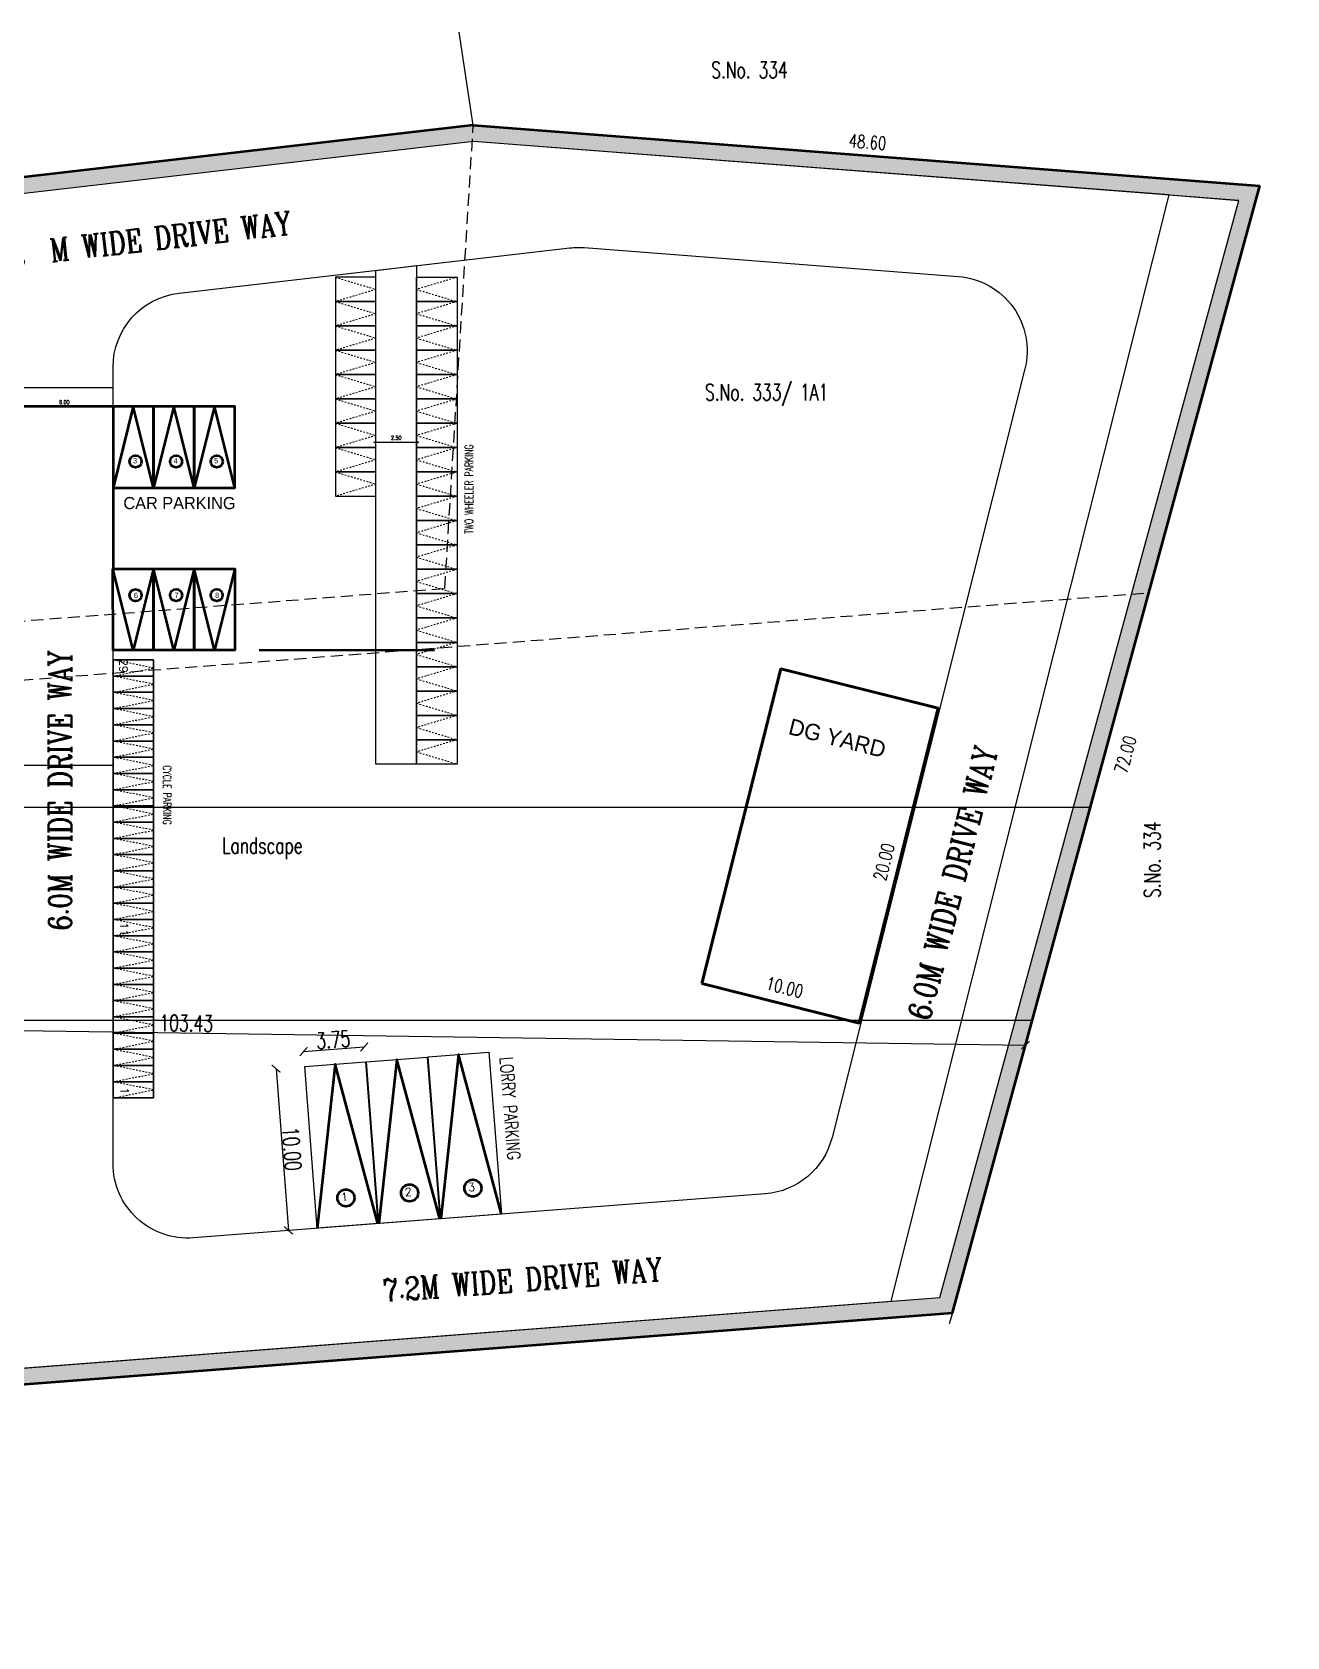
# Model space of a CAD drawing. Header units: metres. Extents: x 173383 to 173947, y -96409 to -96195.
# Drawn here: x 173651 to 173728.3, y -96384.8 to -96285.9 of the extents above; entities that cross this region are included whole.
import ezdxf

# ---------------------------------------------------------------- set-up
doc = ezdxf.new("R2010")
doc.units = ezdxf.units.M
doc.header["$LTSCALE"] = 3
doc.header["$MEASUREMENT"] = 0
for name, pattern in [('ACAD_ISO10W100', [18, 12, -3, 0, -3]), ('DASHED', [0.75, 0.5, -0.25]), ('HIDDEN', [0.375, 0.25, -0.125])]:
    doc.linetypes.add(name, pattern=pattern)
doc.layers.get('0').update_dxf_attribs({"linetype": 'CONTINUOUS', "lineweight": 50})
doc.layers.get('Defpoints').update_dxf_attribs({"linetype": 'CONTINUOUS'})
for name, color, linetype in [('2', 57, 'CONTINUOUS'), ('4', 43, 'CONTINUOUS'), ('8', 8, 'HIDDEN'), ('BLK_1_LVL_0_REAR_SETBACK', 11, 'CONTINUOUS'), ('CYCLE_PARKING', 250, 'CONTINUOUS'), ('Hatch', 252, 'CONTINUOUS'), ('LORRY_PARKING', 175, 'CONTINUOUS'), ('PLOT_BOUNDARY', 70, 'CONTINUOUS'), ('RWH', 130, 'CONTINUOUS'), ('TWO_WHEELER_DRIVE_WAY', 6, 'CONTINUOUS'), ('TWO_WHEELER_PARKING', 2, 'CONTINUOUS')]:
    doc.layers.add(name, color=color, linetype=linetype)
for name, color, linetype, lineweight in [('ARROW', 8, 'CONTINUOUS', 25), ('AU_SECTION LINES', 244, 'ACAD_ISO10W100', 25), ('dim', 1, 'CONTINUOUS', 0), ('DRIVE_WAY', 254, 'CONTINUOUS', 50), ('PER_AISLE_WIDTH', 5, 'CONTINUOUS', 50)]:
    doc.layers.add(name, color=color, linetype=linetype, lineweight=lineweight)
doc.styles.add('2', font='romanc.shx', dxfattribs={"width": 0.7, "height": 1})
doc.styles.add('3', font='romanc.shx', dxfattribs={"width": 0.7, "height": 1.4})
doc.styles.add('J2', font='swissel.ttf', dxfattribs={"height": 4.75})
doc.styles.get("Standard").update_dxf_attribs({"font": 'romanc.shx', "width": 0.75, "height": 0.8})
doc.styles.add('style1', font='romanc.shx', dxfattribs={"width": 0.7, "height": 0.25})
doc.styles.add('style15', font='GOTHIC.TTF')
doc.styles.add('styler', font='romanc.shx', dxfattribs={"width": 0.7, "height": 0.25})
doc.dimstyles.new('1', dxfattribs={"dimtxt": 0.25, "dimasz": 0.15, "dimexe": 0.15, "dimexo": 0.15, "dimgap": 0.15, "dimtad": 1, "dimzin": 3, "dimdsep": 46, "dimtxsty": 'style1', "dimblk": 'ARCHTICK', "dimcen": 0, "dimdle": 0.15, "dimse1": 1, "dimse2": 1, "dimclrd": 8, "dimclre": 13, "dimclrt": 7, "dimadec": 0, "dimazin": 0, "dimtfac": 0.65, "dimtix": 1, "dimtofl": 0, "dimtmove": 0, "dimatfit": 3, "dimfxl": 0, "dimtolj": 1, "dimtzin": 0, "dimlwd": -1, "dimlwe": -1, "dimarcsym": 0})
doc.dimstyles.new('2', dxfattribs={"dimtxt": 1, "dimasz": 0.5, "dimexe": 0.18, "dimexo": 0.0625, "dimgap": 0.09, "dimtad": 1, "dimzin": 0, "dimdsep": 46, "dimtxsty": '2', "dimblk": 'ARCHTICK', "dimcen": 0.09, "dimse1": 1, "dimse2": 1, "dimclrd": 8, "dimclrt": 256, "dimadec": 0, "dimazin": 0, "dimtfac": 1, "dimtix": 1, "dimtofl": 0, "dimtmove": 0, "dimatfit": 3, "dimfxl": 0, "dimtolj": 1, "dimtzin": 0, "dimarcsym": 0})
doc.dimstyles.new('3', dxfattribs={"dimtxt": 0.8, "dimasz": 0.12, "dimexe": 0.18, "dimexo": 0.0625, "dimgap": 0.09, "dimtad": 1, "dimzin": 0, "dimdsep": 46, "dimtxsty": 'Standard', "dimblk": 'ARCHTICK', "dimcen": 0.09, "dimse1": 1, "dimse2": 1, "dimsd1": 1, "dimsd2": 1, "dimclrd": 8, "dimclrt": 256, "dimadec": 0, "dimazin": 0, "dimtfac": 1, "dimtix": 1, "dimtofl": 0, "dimtmove": 0, "dimatfit": 3, "dimfxl": 0, "dimtolj": 1, "dimtzin": 0, "dimarcsym": 0})
pattern_1 = [(228.0127875, (404.8588, -427.7501), (-24, -27), [0.403608, -39.95726414]), (184.96974073, (404.5888, -428.05009), (36, 3), [0.692604, -68.567774284]), (132.51044708, (403.8988, -428.11009), (30, -33), [0.488364, -48.34809779]), (267.27368901, (402.7288, -428.86009), (3, 60), [0.630714, -62.440674125]), (292.83365418, (402.6988, -429.49009), (-15, 36), [0.618465, -61.228119384]), (357.27368901, (402.9388, -430.06009), (-60, 3), [0.630714, -62.440674125]), (37.694240467, (403.5688, -430.09009), (-39, -30), [0.834087, -82.574545647]), (72.255328375, (404.2288, -429.58009), (21, 66), [0.787464, -77.95896449]), (121.429565615, (404.4688, -428.83009), (-24, 39), [0.63285, -62.65221933]), (175.23635831, (404.1388, -428.2901), (33, -3), [0.722496, -35.402287736]), (222.3974378, (403.4188, -428.23009), (-36, -33), [0.934344, -92.500125014]), (138.81407483, (405.6988, -428.8901), (-21, 18), [0.318903, -31.57153444]), (171.46923439, (405.4588, -428.68009), (39, -6), [0.606711, -60.06453425]), (225, (404.8588, -428.59), (-3e-16, -3), [0.424263, -3.818377687]), (203.19859051, (404.6488, -428.2301), (15, 6), [0.228474, -22.618845318]), (291.8014095, (404.4388, -428.3201), (-3, 9), [0.323109, -15.83238542]), (30.96375653, (404.5588, -428.6201), (9, 6), [0.524787, -16.968068685]), (161.5650512, (405.0088, -428.3501), (6, -3), [0.379473, -9.10735998]), (16.38954033, (402.6988, -428.32009), (30, 9), [0.5316, -52.62853544]), (70.34617594, (403.2088, -428.1701), (-12, -33), [0.445983, -44.15222324]), (293.19859051, (405.0088, -427.7501), (-6, 15), [0.456945, -22.390374318]), (343.61045967, (405.1888, -428.17009), (-30, 9), [0.5316, -52.62853544]), (339.44395478, (402.6988, -430.1801), (-15, 6), [0.51264, -25.119371236]), (294.77514057, (403.1788, -430.3601), (-15, 33), [0.429534, -42.52392919]), (66.80140949, (405.0388, -430.7501), (6, 15), [0.456945, -22.390374318]), (17.35402464, (405.2188, -430.33009), (-39, -12), [0.502893, -49.786270843]), (69.44395478, (403.5688, -430.7501), (-6, -15), [0.25632, -25.375691236]), (101.30993247, (404.8588, -430.7501), (-3, 12), [0.15297, -15.14408854]), (165.96375653, (404.8288, -430.6001), (9, -3), [0.618465, -11.750851877]), (186.00900596, (404.2288, -430.45009), (30, 3), [0.57315, -56.741769524]), (303.69006753, (404.5588, -428.8901), (-3, 6), [0.432666, -10.383987826]), (353.15722659, (404.7988, -429.25009), (51, -6), [0.755382, -74.78268787]), (60.9453959, (405.5488, -429.3401), (-12, -21), [0.308868, -30.578022423]), (90, (405.6988, -429.07), (-3, 3), [0.18, -2.82]), (120.25643716, (404.1688, -430.3601), (12, -21), [0.416772, -41.26055997]), (48.0127875, (403.9588, -430.0001), (24, 27), [0.807216, -39.55365614]), (0, (404.4988, -429.4), (3, 3), [0.78, -2.22]), (325.30484647, (405.2788, -429.40009), (30, -21), [0.474342, -46.959822903]), (254.0546041, (405.6688, -429.6701), (-3, -12), [0.436806, -21.40352367]), (207.645975364, (405.5488, -430.09009), (-57, -30), [0.711195, -70.408422547]), (175.42607874, (404.9188, -430.42009), (-39, 3), [0.752397, -74.487220224])]

# ---------------------------------------------------------------- blocks, each defined once
blk = doc.blocks.new('*D150')
at = {"layer": 'Defpoints', "color": 0, "ltscale": 400}
for p in [(173692.294, -96344.518), (173692.422, -96344.007), (173701.993, -96346.952)]:
    blk.add_point(p, dxfattribs=at)
at = {"layer": 'dim', "ltscale": 400, "insert": (173697.391, -96344.749), "char_height": 0.8, "attachment_point": 5, "rotation": 345.91223, "line_spacing_factor": 0.6}
blk.add_mtext('\\A1;10.00', dxfattribs=at)
blk = doc.blocks.new('_ArchTick')
at = {"color": 0, "const_width": 0.15}
blk.add_lwpolyline([(-0.5, -0.5), (0.5, 0.5)], dxfattribs=at)
blk = doc.blocks.new('*D151')
at = {"layer": 'Defpoints', "color": 0, "ltscale": 400}
for p in [(173706.861, -96327.553), (173701.557, -96346.843), (173701.993, -96346.952)]:
    blk.add_point(p, dxfattribs=at)
at = {"layer": 'dim', "ltscale": 400, "insert": (173703.516, -96337.024), "char_height": 0.8, "attachment_point": 5, "rotation": 75.91223, "line_spacing_factor": 0.6}
blk.add_mtext('\\A1;20.00', dxfattribs=at)
blk = doc.blocks.new('*D130')
at = {"layer": '2', "color": 8, "lineweight": -2, "ltscale": 400}
blk.add_line((173666.062, -96349.763), (173666.83, -96359.733), dxfattribs=at)
at = {"layer": 'Defpoints', "color": 0, "ltscale": 400}
for p in [(173667.827, -96349.627), (173668.595, -96359.597), (173666.83, -96359.733)]:
    blk.add_point(p, dxfattribs=at)
at = {"layer": '2', "color": 8, "lineweight": -2, "ltscale": 400, "xscale": 0.5, "yscale": 0.5, "zscale": 0.5}
for p, rotation in [((173666.062, -96349.763), 94.40342291346002), ((173666.83, -96359.733), 274.40342291346)]:
    blk.add_blockref('_ArchTick', p, dxfattribs=dict(at, rotation=rotation))
at = {"layer": '2', "ltscale": 400, "insert": (173667.035, -96354.703), "char_height": 1, "attachment_point": 5, "rotation": 274.40342, "style": '2'}
blk.add_mtext('\\A1;10.00', dxfattribs=at)
blk = doc.blocks.new('*D131')
at = {"layer": '2', "color": 8, "lineweight": -2, "ltscale": 400}
blk.add_line((173667.756, -96348.709), (173671.495, -96348.421), dxfattribs=at)
at = {"layer": 'Defpoints', "color": 0, "ltscale": 400}
for p in [(173671.495, -96348.421), (173667.827, -96349.627), (173671.566, -96349.339)]:
    blk.add_point(p, dxfattribs=at)
at = {"layer": '2', "color": 8, "lineweight": -2, "ltscale": 400, "xscale": 0.5, "yscale": 0.5, "zscale": 0.5}
for p, rotation in [((173667.756, -96348.709), 184.4034229131679), ((173671.495, -96348.421), 4.403422913167998)]:
    blk.add_blockref('_ArchTick', p, dxfattribs=dict(at, rotation=rotation))
at = {"layer": '2', "ltscale": 400, "insert": (173669.58, -96347.977), "char_height": 1, "attachment_point": 5, "rotation": 4.40342, "style": '2'}
blk.add_mtext('\\A1;3.75', dxfattribs=at)
blk = doc.blocks.new('*D132')
at = {"layer": 'Defpoints', "color": 0, "ltscale": 5}
for p in [(173707.728, -96364.808), (173476.812, -96382.59), (173476.981, -96384.78)]:
    blk.add_point(p, dxfattribs=at)
at = {"layer": '2', "ltscale": 5, "insert": (173592.401, -96375.401), "char_height": 0.8, "attachment_point": 5, "rotation": 4.40342}
blk.add_mtext('\\A1;231.60', dxfattribs=at)
blk = doc.blocks.new('*D66')
at = {"layer": 'Defpoints', "color": 0, "ltscale": 5}
for p in [(173726.666, -96295.343), (173728.335, -96295.798), (173707.728, -96364.808)]:
    blk.add_point(p, dxfattribs=at)
at = {"layer": '2', "ltscale": 5, "insert": (173718.393, -96330.402), "char_height": 0.8, "attachment_point": 5, "rotation": 74.75031}
blk.add_mtext('\\A1;72.00', dxfattribs=at)
blk = doc.blocks.new('*D67')
at = {"layer": 'Defpoints', "color": 0, "ltscale": 5}
for p in [(173678.235, -96291.282), (173678.21, -96291.612), (173726.666, -96295.343)]:
    blk.add_point(p, dxfattribs=at)
at = {"layer": '2', "ltscale": 5, "insert": (173702.501, -96292.659), "char_height": 0.8, "attachment_point": 5, "rotation": 355.59706}
blk.add_mtext('\\A1;48.60', dxfattribs=at)
blk = doc.blocks.new('*D77')
at = {"layer": '2', "color": 8, "lineweight": -2, "ltscale": 5}
blk.add_line((173608.811, -96346.802), (173712.228, -96348.302), dxfattribs=at)
at = {"layer": 'Defpoints', "color": 0, "ltscale": 5}
for p in [(173608.811, -96346.802), (173712.228, -96348.302), (173712.228, -96348.302)]:
    blk.add_point(p, dxfattribs=at)
at = {"layer": '2', "color": 8, "lineweight": -2, "ltscale": 5, "xscale": 0.5, "yscale": 0.5, "zscale": 0.5}
for p, rotation in [((173608.811, -96346.802), 179.1690166033766), ((173712.228, -96348.302), 359.1690166033767)]:
    blk.add_blockref('_ArchTick', p, dxfattribs=dict(at, rotation=rotation))
at = {"layer": '2', "ltscale": 5, "insert": (173660.528, -96346.962), "char_height": 1, "attachment_point": 5, "rotation": 359.16902, "style": '2'}
blk.add_mtext('\\A1;103.43', dxfattribs=at)
blk = doc.blocks.new('*D80')
at = {"layer": 'Defpoints', "color": 0, "ltscale": 5}
for p in [(173678.21, -96291.612), (173469.198, -96314.567), (173469.341, -96315.805)]:
    blk.add_point(p, dxfattribs=at)
at = {"layer": '2', "ltscale": 5, "insert": (173573.576, -96301.984), "char_height": 0.8, "attachment_point": 5, "rotation": 6.60706}
blk.add_mtext('\\A1;210.2', dxfattribs=at)
blk = doc.blocks.new('*D137')
at = {"layer": 'Defpoints', "color": 0, "ltscale": 5}
for p in [(173672.215, -96311.158, -0.252), (173674.715, -96311.158, -0.252), (173674.715, -96311.158)]:
    blk.add_point(p, dxfattribs=at)
at = {"layer": 'TWO_WHEELER_DRIVE_WAY', "color": 8, "ltscale": 5}
blk.add_line((173672.065, -96311.158), (173674.865, -96311.158), dxfattribs=at)
at = {"layer": 'TWO_WHEELER_DRIVE_WAY', "color": 8, "ltscale": 5, "xscale": 0.15, "yscale": 0.15, "zscale": 0.15, "rotation": 180}
blk.add_blockref('_ArchTick', (173672.215, -96311.158), dxfattribs=at)
at = {"layer": 'TWO_WHEELER_DRIVE_WAY', "color": 8, "ltscale": 5, "xscale": 0.15, "yscale": 0.15, "zscale": 0.15}
blk.add_blockref('_ArchTick', (173674.715, -96311.158), dxfattribs=at)
at = {"layer": 'TWO_WHEELER_DRIVE_WAY', "color": 7, "lineweight": -2, "ltscale": 5, "insert": (173673.465, -96310.883), "char_height": 0.25, "attachment_point": 5, "style": 'style1'}
blk.add_mtext('\\A1;2.50', dxfattribs=at)
blk = doc.blocks.new('*D149')
at = {"layer": 'Defpoints', "color": 0, "ltscale": 5}
for p in [(173650.015, -96307.792), (173656.015, -96307.792), (173650.015, -96308.96)]:
    blk.add_point(p, dxfattribs=at)
at = {"layer": 'PER_AISLE_WIDTH', "color": 8, "ltscale": 5}
blk.add_line((173656.165, -96308.96), (173649.865, -96308.96), dxfattribs=at)
at = {"layer": 'PER_AISLE_WIDTH', "color": 8, "ltscale": 5, "xscale": 0.15, "yscale": 0.15, "zscale": 0.15, "rotation": 180}
blk.add_blockref('_ArchTick', (173650.015, -96308.96), dxfattribs=at)
at = {"layer": 'PER_AISLE_WIDTH', "color": 8, "ltscale": 5, "xscale": 0.15, "yscale": 0.15, "zscale": 0.15}
blk.add_blockref('_ArchTick', (173656.015, -96308.96), dxfattribs=at)
at = {"layer": 'PER_AISLE_WIDTH', "color": 7, "lineweight": -2, "ltscale": 5, "insert": (173653.015, -96308.685), "char_height": 0.25, "attachment_point": 5, "style": 'style1'}
blk.add_mtext('\\A1;6.00', dxfattribs=at)

msp = doc.modelspace()

# ---------------------------------------------------------------- hatches: boundary and pattern name
at = {"layer": 'ARROW', "ltscale": 5}
h = msp.add_hatch(dxfattribs=at)
h.set_pattern_fill('GRAVEL', color=256, scale=3)
h.set_pattern_definition(pattern_1)
h.paths.add_polyline_path([(173678.147, -96292.626), (173678.21, -96291.612), (173631.013, -96297.079), (173631.233, -96298.06)])
h = msp.add_hatch(dxfattribs=at)
h.set_pattern_fill('GRAVEL', color=256, scale=3)
h.set_pattern_definition(pattern_1)
h.paths.add_polyline_path([(173725.383, -96296.248), (173718.769, -96320.51), (173719.828, -96320.428), (173726.666, -96295.343), (173678.21, -96291.612), (173678.147, -96292.626), (173678.229, -96292.617), (173721.074, -96295.916)])
h = msp.add_hatch(dxfattribs=at)
h.set_pattern_fill('GRAVEL', color=256, scale=3)
h.set_pattern_definition(pattern_1)
h.paths.add_polyline_path([(173719.828, -96320.428), (173718.769, -96320.51), (173706.949, -96363.865), (173647.053, -96368.478), (173647.274, -96369.463), (173707.728, -96364.808)])

# ---------------------------------------------------------------- linework, layer by layer
at = {"color": 3}
for p, q in [((173678.21, -96291.612), (173469.352, -96315.805)), ((173678.21, -96291.612), (173726.666, -96295.343)), ((173707.728, -96364.808), (173726.666, -96295.343)), ((173476.812, -96382.59), (173707.728, -96364.808))]:
    msp.add_line(p, q, dxfattribs=at)
for p, q in [((173656.015, -96313.959), (173656.015, -96318.961)), ((173665.015, -96323.959), (173675.815, -96323.958))]:
    msp.add_line(p, q)
at = {"color": 251, "ltscale": 400}
for points in [[(173658.515, -96313.959), (173657.265, -96308.959), (173656.015, -96313.959)], [(173661.015, -96313.959), (173659.765, -96308.959), (173658.515, -96313.959)], [(173663.515, -96313.959), (173662.265, -96308.959), (173661.015, -96313.959)], [(173658.514, -96318.959), (173657.265, -96323.959), (173656.014, -96318.959)], [(173661.014, -96318.959), (173659.765, -96323.959), (173658.514, -96318.959)], [(173663.514, -96318.959), (173662.265, -96323.959), (173661.014, -96318.959)]]:
    msp.add_lwpolyline(points, dxfattribs=at)
for points in [[(173656.015, -96313.959), (173658.515, -96313.959), (173658.515, -96308.959), (173656.015, -96308.959)], [(173658.515, -96313.959), (173661.015, -96313.959), (173661.015, -96308.959), (173658.515, -96308.959)], [(173661.015, -96313.959), (173663.515, -96313.959), (173663.515, -96308.959), (173661.015, -96308.959)], [(173656.014, -96318.959), (173658.514, -96318.959), (173658.515, -96323.959), (173656.015, -96323.959)], [(173658.514, -96318.959), (173661.014, -96318.959), (173661.015, -96323.959), (173658.515, -96323.959)], [(173661.014, -96318.959), (173663.514, -96318.959), (173663.515, -96323.959), (173661.015, -96323.959)], [(173692.294, -96344.518), (173697.162, -96325.119), (173706.861, -96327.553), (173701.993, -96346.952)]]:
    msp.add_lwpolyline(points, close=True, dxfattribs=at)
at = {"ltscale": 400}
msp.add_lwpolyline([(173692.294, -96344.518), (173701.993, -96346.952), (173706.861, -96327.553), (173697.162, -96325.119)], close=True, dxfattribs=at)
msp.add_lwpolyline([(173692.294, -96344.518), (173701.993, -96346.952), (173706.861, -96327.553), (173697.162, -96325.119)], close=True, dxfattribs=at)
for points in [[(173672.334, -96359.309), (173669.696, -96349.483), (173668.595, -96359.597)], [(173676.14, -96359.016), (173673.502, -96349.19), (173672.401, -96359.304)], [(173679.946, -96358.723), (173677.309, -96348.897), (173676.207, -96359.011)]]:
    msp.add_lwpolyline(points)
for centre, radius in [((173657.403, -96312.338), 0.368), ((173659.903, -96312.338), 0.368), ((173662.403, -96312.338), 0.368), ((173657.402, -96320.58), 0.368), ((173659.902, -96320.579), 0.368), ((173662.402, -96320.579), 0.368), ((173678.185, -96357.122), 0.524), ((173670.364, -96357.724), 0.524), ((173674.289, -96357.422), 0.524)]:
    msp.add_circle(centre, radius)
at = {"layer": '2', "ltscale": 5}
for p, q in [((173678.21, -96291.612), (173677.341, -96285.878)), ((173707.728, -96364.808), (173707.537, -96365.483))]:
    msp.add_line(p, q, dxfattribs=at)
at = {"layer": '4', "ltscale": 5}
for p, q in [((173706.949, -96363.865), (173725.383, -96296.248)), ((173721.074, -96295.916), (173725.383, -96296.248)), ((173476.701, -96381.596), (173706.949, -96363.865))]:
    msp.add_line(p, q, dxfattribs=at)
at = {"layer": '8'}
for p, q in [((173676.457, -96320.159), (173678.21, -96291.612)), ((173472.018, -96339.657), (173719.828, -96320.428)), ((173541.061, -96330.635), (173676.457, -96320.159))]:
    msp.add_line(p, q, dxfattribs=at)
at = {"layer": 'BLK_1_LVL_0_REAR_SETBACK'}
msp.add_lwpolyline([(173608.811, -96346.802), (173608.811, -96333.642), (173716.225, -96333.642), (173712.637, -96346.802), (173608.811, -96346.802)], close=True, dxfattribs=at)
at = {"layer": 'CYCLE_PARKING', "lineweight": -2, "ltscale": 5}
for points in [[(173658.515, -96325.567), (173658.515, -96324.567), (173656.015, -96324.567), (173656.015, -96325.567)], [(173658.515, -96326.567), (173658.515, -96325.567), (173656.015, -96325.567), (173656.015, -96326.567)], [(173658.515, -96327.567), (173658.515, -96326.567), (173656.015, -96326.567), (173656.015, -96327.567)], [(173658.515, -96328.567), (173658.515, -96327.567), (173656.015, -96327.567), (173656.015, -96328.567)], [(173658.515, -96329.567), (173658.515, -96328.567), (173656.015, -96328.567), (173656.015, -96329.567)], [(173658.515, -96330.567), (173658.515, -96329.567), (173656.015, -96329.567), (173656.015, -96330.567)], [(173658.515, -96331.567), (173658.515, -96330.567), (173656.015, -96330.567), (173656.015, -96331.567)], [(173658.515, -96332.567), (173658.515, -96331.567), (173656.015, -96331.567), (173656.015, -96332.567)], [(173658.515, -96333.567), (173658.515, -96332.567), (173656.015, -96332.567), (173656.015, -96333.567)], [(173658.515, -96334.567), (173658.515, -96333.567), (173656.015, -96333.567), (173656.015, -96334.567)], [(173658.515, -96335.567), (173658.515, -96334.567), (173656.015, -96334.567), (173656.015, -96335.567)], [(173658.515, -96336.567), (173658.515, -96335.567), (173656.015, -96335.567), (173656.015, -96336.567)], [(173658.515, -96337.567), (173658.515, -96336.567), (173656.015, -96336.567), (173656.015, -96337.567)], [(173658.515, -96338.567), (173658.515, -96337.567), (173656.015, -96337.567), (173656.015, -96338.567)], [(173658.515, -96339.567), (173658.515, -96338.567), (173656.015, -96338.567), (173656.015, -96339.567)], [(173658.515, -96340.567), (173658.515, -96339.567), (173656.015, -96339.567), (173656.015, -96340.567)], [(173658.515, -96341.567), (173658.515, -96340.567), (173656.015, -96340.567), (173656.015, -96341.567)], [(173658.515, -96342.567), (173658.515, -96341.567), (173656.015, -96341.567), (173656.015, -96342.567)], [(173658.515, -96343.567), (173658.515, -96342.567), (173656.015, -96342.567), (173656.015, -96343.567)], [(173658.515, -96344.567), (173658.515, -96343.567), (173656.015, -96343.567), (173656.015, -96344.567)], [(173658.515, -96345.567), (173658.515, -96344.567), (173656.015, -96344.567), (173656.015, -96345.567)], [(173658.515, -96346.567), (173658.515, -96345.567), (173656.015, -96345.567), (173656.015, -96346.567)], [(173658.515, -96347.567), (173658.515, -96346.567), (173656.015, -96346.567), (173656.015, -96347.567)], [(173658.515, -96348.567), (173658.515, -96347.567), (173656.015, -96347.567), (173656.015, -96348.567)], [(173658.515, -96349.567), (173658.515, -96348.567), (173656.015, -96348.567), (173656.015, -96349.567)], [(173658.515, -96350.567), (173658.515, -96349.567), (173656.015, -96349.567), (173656.015, -96350.567)], [(173658.515, -96351.567), (173658.515, -96350.567), (173656.015, -96350.567), (173656.015, -96351.567)]]:
    msp.add_lwpolyline(points, close=True, dxfattribs=at)
at = {"layer": 'DRIVE_WAY', "color": 254, "lineweight": -2, "ltscale": 5}
for points in [[(173703.964, -96364.095), (173721.074, -96295.916), (173678.229, -96292.617), (173469.463, -96316.799), (173470.262, -96323.955), (173562.055, -96313.322, -0.448408), (173567.185, -96317.891), (173567.185, -96363.034, -0.414214), (173562.585, -96367.634), (173475.142, -96367.634), (173475.946, -96374.834), (173564.327, -96374.834, 0.019216), (173564.681, -96374.821)], [(173656.015, -96355.598), (173656.015, -96306.536, -0.380826), (173660.085, -96301.967), (173684.169, -96299.177, -0.048079), (173685.052, -96299.16), (173708.089, -96300.934, -0.464635), (173712.197, -96306.64), (173700.311, -96354.005, -0.322552), (173696.202, -96357.471), (173660.968, -96360.185, -0.436908)]]:
    msp.add_lwpolyline(points, format="xyb", close=True, dxfattribs=at)
at = {"layer": 'Hatch', "linetype": 'DASHED', "ltscale": 0.01}
for points in [[(173669.715, -96300.986), (173672.215, -96301.736), (173669.715, -96302.486)], [(173677.215, -96300.986), (173674.715, -96301.736), (173677.215, -96302.486)], [(173669.715, -96302.486), (173672.215, -96303.236), (173669.715, -96303.986)], [(173677.215, -96302.486), (173674.715, -96303.236), (173677.215, -96303.986)], [(173669.715, -96303.986), (173672.215, -96304.736), (173669.715, -96305.486)], [(173677.215, -96303.986), (173674.715, -96304.736), (173677.215, -96305.486)], [(173669.715, -96305.486), (173672.215, -96306.236), (173669.715, -96306.986)], [(173677.215, -96305.486), (173674.715, -96306.236), (173677.215, -96306.986)], [(173669.715, -96306.986), (173672.215, -96307.736), (173669.715, -96308.486)], [(173677.215, -96306.986), (173674.715, -96307.736), (173677.215, -96308.486)], [(173669.715, -96308.486), (173672.215, -96309.236), (173669.715, -96309.986)], [(173677.215, -96308.486), (173674.715, -96309.236), (173677.215, -96309.986)], [(173669.715, -96309.986), (173672.215, -96310.736), (173669.715, -96311.486)], [(173677.215, -96309.986), (173674.715, -96310.736), (173677.215, -96311.486)], [(173669.715, -96311.486), (173672.215, -96312.236), (173669.715, -96312.986)], [(173677.215, -96311.486), (173674.715, -96312.236), (173677.215, -96312.986)], [(173669.715, -96312.986), (173672.215, -96313.736), (173669.715, -96314.486)], [(173677.215, -96312.986), (173674.715, -96313.736), (173677.215, -96314.486)], [(173677.215, -96314.486), (173674.715, -96315.236), (173677.215, -96315.986)], [(173677.215, -96315.986), (173674.715, -96316.736), (173677.215, -96317.486)], [(173677.215, -96317.486), (173674.715, -96318.236), (173677.215, -96318.986)], [(173677.215, -96318.986), (173674.715, -96319.736), (173677.215, -96320.486)], [(173677.215, -96320.486), (173674.715, -96321.236), (173677.215, -96321.986)], [(173677.215, -96321.986), (173674.715, -96322.736), (173677.215, -96323.486)], [(173677.215, -96323.486), (173674.715, -96324.236), (173677.215, -96324.986)], [(173656.015, -96325.567), (173658.515, -96325.067), (173656.015, -96324.567)], [(173656.015, -96325.567), (173658.515, -96325.067), (173656.015, -96324.567)], [(173677.215, -96324.986), (173674.715, -96325.736), (173677.215, -96326.486)], [(173656.015, -96326.567), (173658.515, -96326.067), (173656.015, -96325.567)], [(173656.015, -96326.567), (173658.515, -96326.067), (173656.015, -96325.567)], [(173656.015, -96327.567), (173658.515, -96327.067), (173656.015, -96326.567)], [(173656.015, -96327.567), (173658.515, -96327.067), (173656.015, -96326.567)], [(173677.215, -96326.486), (173674.715, -96327.236), (173677.215, -96327.986)], [(173656.015, -96328.567), (173658.515, -96328.067), (173656.015, -96327.567)], [(173656.015, -96328.567), (173658.515, -96328.067), (173656.015, -96327.567)], [(173677.215, -96327.986), (173674.715, -96328.736), (173677.215, -96329.486)], [(173656.015, -96329.567), (173658.515, -96329.067), (173656.015, -96328.567)], [(173656.015, -96329.567), (173658.515, -96329.067), (173656.015, -96328.567)], [(173656.015, -96330.567), (173658.515, -96330.067), (173656.015, -96329.567)], [(173656.015, -96330.567), (173658.515, -96330.067), (173656.015, -96329.567)], [(173677.215, -96329.486), (173674.715, -96330.236), (173677.215, -96330.986)], [(173656.015, -96331.567), (173658.515, -96331.067), (173656.015, -96330.567)], [(173656.015, -96331.567), (173658.515, -96331.067), (173656.015, -96330.567)], [(173656.015, -96332.567), (173658.515, -96332.067), (173656.015, -96331.567)], [(173656.015, -96332.567), (173658.515, -96332.067), (173656.015, -96331.567)], [(173656.015, -96333.567), (173658.515, -96333.067), (173656.015, -96332.567)], [(173656.015, -96333.567), (173658.515, -96333.067), (173656.015, -96332.567)], [(173656.015, -96334.567), (173658.515, -96334.067), (173656.015, -96333.567)], [(173656.015, -96334.567), (173658.515, -96334.067), (173656.015, -96333.567)], [(173656.015, -96335.567), (173658.515, -96335.067), (173656.015, -96334.567)], [(173656.015, -96335.567), (173658.515, -96335.067), (173656.015, -96334.567)], [(173656.015, -96336.567), (173658.515, -96336.067), (173656.015, -96335.567)], [(173656.015, -96336.567), (173658.515, -96336.067), (173656.015, -96335.567)], [(173656.015, -96337.567), (173658.515, -96337.067), (173656.015, -96336.567)], [(173656.015, -96337.567), (173658.515, -96337.067), (173656.015, -96336.567)], [(173656.015, -96338.567), (173658.515, -96338.067), (173656.015, -96337.567)], [(173656.015, -96338.567), (173658.515, -96338.067), (173656.015, -96337.567)], [(173656.015, -96339.567), (173658.515, -96339.067), (173656.015, -96338.567)], [(173656.015, -96339.567), (173658.515, -96339.067), (173656.015, -96338.567)], [(173656.015, -96340.567), (173658.515, -96340.067), (173656.015, -96339.567)], [(173656.015, -96340.567), (173658.515, -96340.067), (173656.015, -96339.567)], [(173656.015, -96341.567), (173658.515, -96341.067), (173656.015, -96340.567)], [(173656.015, -96341.567), (173658.515, -96341.067), (173656.015, -96340.567)], [(173656.015, -96342.567), (173658.515, -96342.067), (173656.015, -96341.567)], [(173656.015, -96342.567), (173658.515, -96342.067), (173656.015, -96341.567)], [(173656.015, -96343.567), (173658.515, -96343.067), (173656.015, -96342.567)], [(173656.015, -96343.567), (173658.515, -96343.067), (173656.015, -96342.567)], [(173656.015, -96344.567), (173658.515, -96344.067), (173656.015, -96343.567)], [(173656.015, -96344.567), (173658.515, -96344.067), (173656.015, -96343.567)], [(173656.015, -96345.567), (173658.515, -96345.067), (173656.015, -96344.567)], [(173656.015, -96345.567), (173658.515, -96345.067), (173656.015, -96344.567)], [(173656.015, -96346.567), (173658.515, -96346.067), (173656.015, -96345.567)], [(173656.015, -96346.567), (173658.515, -96346.067), (173656.015, -96345.567)], [(173656.015, -96347.567), (173658.515, -96347.067), (173656.015, -96346.567)], [(173656.015, -96347.567), (173658.515, -96347.067), (173656.015, -96346.567)], [(173656.015, -96348.567), (173658.515, -96348.067), (173656.015, -96347.567)], [(173656.015, -96348.567), (173658.515, -96348.067), (173656.015, -96347.567)], [(173656.015, -96349.567), (173658.515, -96349.067), (173656.015, -96348.567)], [(173656.015, -96349.567), (173658.515, -96349.067), (173656.015, -96348.567)], [(173656.015, -96350.567), (173658.515, -96350.067), (173656.015, -96349.567)], [(173656.015, -96350.567), (173658.515, -96350.067), (173656.015, -96349.567)], [(173656.015, -96351.567), (173658.515, -96351.067), (173656.015, -96350.567)], [(173656.015, -96351.567), (173658.515, -96351.067), (173656.015, -96350.567)]]:
    msp.add_lwpolyline(points, dxfattribs=at)
at = {"layer": 'Hatch', "color": 0, "ltscale": 0.9}
for points in [[(173656.015, -96325.567), (173656.015, -96324.567), (173658.515, -96324.567), (173658.515, -96325.567)], [(173656.015, -96325.567), (173656.015, -96324.567), (173658.515, -96324.567), (173658.515, -96325.567)], [(173656.015, -96326.567), (173656.015, -96325.567), (173658.515, -96325.567), (173658.515, -96326.567)], [(173656.015, -96326.567), (173656.015, -96325.567), (173658.515, -96325.567), (173658.515, -96326.567)], [(173656.015, -96327.567), (173656.015, -96326.567), (173658.515, -96326.567), (173658.515, -96327.567)], [(173656.015, -96327.567), (173656.015, -96326.567), (173658.515, -96326.567), (173658.515, -96327.567)], [(173656.015, -96328.567), (173656.015, -96327.567), (173658.515, -96327.567), (173658.515, -96328.567)], [(173656.015, -96328.567), (173656.015, -96327.567), (173658.515, -96327.567), (173658.515, -96328.567)], [(173656.015, -96329.567), (173656.015, -96328.567), (173658.515, -96328.567), (173658.515, -96329.567)], [(173656.015, -96329.567), (173656.015, -96328.567), (173658.515, -96328.567), (173658.515, -96329.567)], [(173656.015, -96330.567), (173656.015, -96329.567), (173658.515, -96329.567), (173658.515, -96330.567)], [(173656.015, -96330.567), (173656.015, -96329.567), (173658.515, -96329.567), (173658.515, -96330.567)], [(173656.015, -96331.567), (173656.015, -96330.567), (173658.515, -96330.567), (173658.515, -96331.567)], [(173656.015, -96331.567), (173656.015, -96330.567), (173658.515, -96330.567), (173658.515, -96331.567)], [(173656.015, -96332.567), (173656.015, -96331.567), (173658.515, -96331.567), (173658.515, -96332.567)], [(173656.015, -96332.567), (173656.015, -96331.567), (173658.515, -96331.567), (173658.515, -96332.567)], [(173656.015, -96333.567), (173656.015, -96332.567), (173658.515, -96332.567), (173658.515, -96333.567)], [(173656.015, -96333.567), (173656.015, -96332.567), (173658.515, -96332.567), (173658.515, -96333.567)], [(173656.015, -96334.567), (173656.015, -96333.567), (173658.515, -96333.567), (173658.515, -96334.567)], [(173656.015, -96334.567), (173656.015, -96333.567), (173658.515, -96333.567), (173658.515, -96334.567)], [(173656.015, -96335.567), (173656.015, -96334.567), (173658.515, -96334.567), (173658.515, -96335.567)], [(173656.015, -96335.567), (173656.015, -96334.567), (173658.515, -96334.567), (173658.515, -96335.567)], [(173656.015, -96336.567), (173656.015, -96335.567), (173658.515, -96335.567), (173658.515, -96336.567)], [(173656.015, -96336.567), (173656.015, -96335.567), (173658.515, -96335.567), (173658.515, -96336.567)], [(173656.015, -96337.567), (173656.015, -96336.567), (173658.515, -96336.567), (173658.515, -96337.567)], [(173656.015, -96337.567), (173656.015, -96336.567), (173658.515, -96336.567), (173658.515, -96337.567)], [(173656.015, -96338.567), (173656.015, -96337.567), (173658.515, -96337.567), (173658.515, -96338.567)], [(173656.015, -96338.567), (173656.015, -96337.567), (173658.515, -96337.567), (173658.515, -96338.567)], [(173656.015, -96339.567), (173656.015, -96338.567), (173658.515, -96338.567), (173658.515, -96339.567)], [(173656.015, -96339.567), (173656.015, -96338.567), (173658.515, -96338.567), (173658.515, -96339.567)], [(173656.015, -96340.567), (173656.015, -96339.567), (173658.515, -96339.567), (173658.515, -96340.567)], [(173656.015, -96340.567), (173656.015, -96339.567), (173658.515, -96339.567), (173658.515, -96340.567)], [(173656.015, -96341.567), (173656.015, -96340.567), (173658.515, -96340.567), (173658.515, -96341.567)], [(173656.015, -96341.567), (173656.015, -96340.567), (173658.515, -96340.567), (173658.515, -96341.567)], [(173656.015, -96342.567), (173656.015, -96341.567), (173658.515, -96341.567), (173658.515, -96342.567)], [(173656.015, -96342.567), (173656.015, -96341.567), (173658.515, -96341.567), (173658.515, -96342.567)], [(173656.015, -96343.567), (173656.015, -96342.567), (173658.515, -96342.567), (173658.515, -96343.567)], [(173656.015, -96343.567), (173656.015, -96342.567), (173658.515, -96342.567), (173658.515, -96343.567)], [(173656.015, -96344.567), (173656.015, -96343.567), (173658.515, -96343.567), (173658.515, -96344.567)], [(173656.015, -96344.567), (173656.015, -96343.567), (173658.515, -96343.567), (173658.515, -96344.567)], [(173656.015, -96345.567), (173656.015, -96344.567), (173658.515, -96344.567), (173658.515, -96345.567)], [(173656.015, -96345.567), (173656.015, -96344.567), (173658.515, -96344.567), (173658.515, -96345.567)], [(173656.015, -96346.567), (173656.015, -96345.567), (173658.515, -96345.567), (173658.515, -96346.567)], [(173656.015, -96346.567), (173656.015, -96345.567), (173658.515, -96345.567), (173658.515, -96346.567)], [(173656.015, -96347.567), (173656.015, -96346.567), (173658.515, -96346.567), (173658.515, -96347.567)], [(173656.015, -96347.567), (173656.015, -96346.567), (173658.515, -96346.567), (173658.515, -96347.567)], [(173656.015, -96348.567), (173656.015, -96347.567), (173658.515, -96347.567), (173658.515, -96348.567)], [(173656.015, -96348.567), (173656.015, -96347.567), (173658.515, -96347.567), (173658.515, -96348.567)], [(173656.015, -96349.567), (173656.015, -96348.567), (173658.515, -96348.567), (173658.515, -96349.567)], [(173656.015, -96349.567), (173656.015, -96348.567), (173658.515, -96348.567), (173658.515, -96349.567)], [(173656.015, -96350.567), (173656.015, -96349.567), (173658.515, -96349.567), (173658.515, -96350.567)], [(173656.015, -96350.567), (173656.015, -96349.567), (173658.515, -96349.567), (173658.515, -96350.567)], [(173656.015, -96351.567), (173656.015, -96350.567), (173658.515, -96350.567), (173658.515, -96351.567)], [(173656.015, -96351.567), (173656.015, -96350.567), (173658.515, -96350.567), (173658.515, -96351.567)]]:
    msp.add_lwpolyline(points, close=True, dxfattribs=at)
at = {"layer": 'LORRY_PARKING', "ltscale": 400}
for points in [[(173676.207, -96359.011), (173675.439, -96349.041), (173679.178, -96348.753), (173679.946, -96358.723)], [(173668.595, -96359.597), (173667.827, -96349.627), (173671.566, -96349.339), (173672.334, -96359.309)], [(173672.401, -96359.304), (173671.633, -96349.334), (173675.372, -96349.046), (173676.14, -96359.016)]]:
    msp.add_lwpolyline(points, close=True, dxfattribs=at)
at = {"layer": 'PER_AISLE_WIDTH', "lineweight": -2, "ltscale": 5}
msp.add_lwpolyline([(173650.015, -96331.053), (173656.015, -96331.053), (173656.015, -96307.792), (173650.015, -96307.792)], close=True, dxfattribs=at)
at = {"layer": 'PLOT_BOUNDARY', "lineweight": -2, "ltscale": 5}
msp.add_lwpolyline([(173469.352, -96315.805), (173678.21, -96291.612), (173726.666, -96295.343), (173707.728, -96364.808), (173476.812, -96382.59)], close=True, dxfattribs=at)
at = {"layer": 'RWH', "ltscale": 400}
msp.add_lwpolyline([(173469.463, -96316.799), (173469.352, -96315.805), (173678.21, -96291.612), (173726.666, -96295.343), (173707.728, -96364.808), (173476.812, -96382.59), (173476.701, -96381.596), (173706.949, -96363.865), (173725.383, -96296.248), (173678.229, -96292.617)], close=True, dxfattribs=at)
at = {"layer": 'TWO_WHEELER_DRIVE_WAY', "lineweight": -2, "ltscale": 5}
msp.add_lwpolyline([(173672.215, -96300.562), (173674.715, -96300.272), (173674.715, -96330.986), (173672.215, -96330.986)], close=True, dxfattribs=at)
at = {"layer": 'TWO_WHEELER_PARKING', "lineweight": -2, "ltscale": 5}
for points in [[(173669.715, -96300.986), (173669.715, -96302.486), (173672.215, -96302.486), (173672.215, -96300.986)], [(173677.215, -96300.986), (173677.215, -96302.486), (173674.715, -96302.486), (173674.715, -96300.986)], [(173669.715, -96302.486), (173669.715, -96303.986), (173672.215, -96303.986), (173672.215, -96302.486)], [(173677.215, -96302.486), (173677.215, -96303.986), (173674.715, -96303.986), (173674.715, -96302.486)], [(173669.715, -96303.986), (173669.715, -96305.486), (173672.215, -96305.486), (173672.215, -96303.986)], [(173677.215, -96303.986), (173677.215, -96305.486), (173674.715, -96305.486), (173674.715, -96303.986)], [(173669.715, -96305.486), (173669.715, -96306.986), (173672.215, -96306.986), (173672.215, -96305.486)], [(173677.215, -96305.486), (173677.215, -96306.986), (173674.715, -96306.986), (173674.715, -96305.486)], [(173669.715, -96306.986), (173669.715, -96308.486), (173672.215, -96308.486), (173672.215, -96306.986)], [(173677.215, -96306.986), (173677.215, -96308.486), (173674.715, -96308.486), (173674.715, -96306.986)], [(173669.715, -96308.486), (173669.715, -96309.986), (173672.215, -96309.986), (173672.215, -96308.486)], [(173677.215, -96308.486), (173677.215, -96309.986), (173674.715, -96309.986), (173674.715, -96308.486)], [(173669.715, -96309.986), (173669.715, -96311.486), (173672.215, -96311.486), (173672.215, -96309.986)], [(173677.215, -96309.986), (173677.215, -96311.486), (173674.715, -96311.486), (173674.715, -96309.986)], [(173669.715, -96311.486), (173669.715, -96312.986), (173672.215, -96312.986), (173672.215, -96311.486)], [(173677.215, -96311.486), (173677.215, -96312.986), (173674.715, -96312.986), (173674.715, -96311.486)], [(173669.715, -96312.986), (173669.715, -96314.486), (173672.215, -96314.486), (173672.215, -96312.986)], [(173677.215, -96312.986), (173677.215, -96314.486), (173674.715, -96314.486), (173674.715, -96312.986)], [(173677.215, -96314.486), (173677.215, -96315.986), (173674.715, -96315.986), (173674.715, -96314.486)], [(173677.215, -96315.986), (173677.215, -96317.486), (173674.715, -96317.486), (173674.715, -96315.986)], [(173677.215, -96317.486), (173677.215, -96318.986), (173674.715, -96318.986), (173674.715, -96317.486)], [(173677.215, -96318.986), (173677.215, -96320.486), (173674.715, -96320.486), (173674.715, -96318.986)], [(173677.215, -96320.486), (173677.215, -96321.986), (173674.715, -96321.986), (173674.715, -96320.486)], [(173677.215, -96321.986), (173677.215, -96323.486), (173674.715, -96323.486), (173674.715, -96321.986)], [(173677.215, -96323.486), (173677.215, -96324.986), (173674.715, -96324.986), (173674.715, -96323.486)], [(173677.215, -96324.986), (173677.215, -96326.486), (173674.715, -96326.486), (173674.715, -96324.986)], [(173677.215, -96326.486), (173677.215, -96327.986), (173674.715, -96327.986), (173674.715, -96326.486)], [(173677.215, -96327.986), (173677.215, -96329.486), (173674.715, -96329.486), (173674.715, -96327.986)], [(173677.215, -96329.486), (173677.215, -96330.986), (173674.715, -96330.986), (173674.715, -96329.486)]]:
    msp.add_lwpolyline(points, close=True, dxfattribs=at)

# ---------------------------------------------------------------- texts
at = {"ltscale": 400, "style": '3', "width": 0.8}
for s, rotation, p in [('7.2  M WIDE DRIVE WAY', 6.62261, (173648.392, -96300.486)), ('6.0M WIDE DRIVE WAY', 90.01524, (173653.452, -96341.244)), ('6.0M WIDE DRIVE WAY', 75.92747, (173706.323, -96346.856)), ('7.2M WIDE DRIVE WAY', 4.41867, (173672.699, -96364.139))]:
    msp.add_text(s, height=1.4, rotation=rotation, dxfattribs=at).set_placement(p)
at = {"style": 'J2', "width": 0.96}
for s, p in [('3', (173657.248, -96312.456)), ('4', (173659.748, -96312.456)), ('5', (173662.248, -96312.456)), ('6', (173657.306, -96320.748)), ('7', (173659.806, -96320.747)), ('8', (173662.306, -96320.747))]:
    msp.add_text(s, height=0.323, dxfattribs=at).set_placement(p)
at = {"width": 0.75}
msp.add_text('LORRY PARKING', height=0.8, rotation=274.41867, dxfattribs=at).set_placement((173679.836, -96349.076))
at = {"ltscale": 400, "char_height": 1, "attachment_point": 1, "style": '3'}
for insert, rotation in [((173692.875, -96287.708), 0.01524), ((173719.541, -96339.244), 90.01524)]:
    msp.add_mtext('S.No. 334', dxfattribs=dict(at, insert=insert, rotation=rotation))
at = {"insert": (173656.655, -96314.529), "char_height": 0.75, "width": 33.77022, "attachment_point": 1, "style": 'style15'}
msp.add_mtext('CAR PARKING', dxfattribs=at)
at = {"insert": (173697.807, -96328.162), "char_height": 1, "width": 8.27402, "attachment_point": 1, "rotation": 345.91223, "style": 'style15'}
msp.add_mtext('DG YARD ', dxfattribs=at)
at = {"layer": 'ARROW', "insert": (173692.489, -96307.572), "char_height": 1, "attachment_point": 1, "style": '2'}
msp.add_mtext('S.No. 333/ 1A1', dxfattribs=at)
at = {"layer": 'ARROW', "insert": (173662.744, -96335.508), "char_height": 1, "width": 33.77022, "attachment_point": 1, "style": '2'}
msp.add_mtext('Landscape', dxfattribs=at)
at = {"layer": 'AU_SECTION LINES', "style": 'styler'}
for s, rotation, p in [('29', 270, (173656.415, -96324.511, -6.89)), ('11', 270, (173656.45, -96340.74, -6.89)), ('1', 270, (173656.485, -96350.909, -6.89)), ('1', 4.40342, (173670.084, -96357.93)), ('2', 4.40342, (173674.009, -96357.628)), ('3', 4.40342, (173677.905, -96357.328))]:
    msp.add_text(s, height=0.5, rotation=rotation, dxfattribs=at).set_placement(p)
at = {"layer": 'AU_SECTION LINES', "char_height": 0.5, "style": 'styler'}
for s, width, insert, attachment_point, rotation in [('TWO WHEELER PARKING', 10.68489, (173677.945, -96314.046), 5, 90), ('CYCLE PARKING', 10.17564, (173659.605, -96334.724), 3, 270)]:
    msp.add_mtext_dynamic_manual_height_columns(s, width=width, gutter_width=12.5, heights=[0], dxfattribs=dict(at, insert=insert, attachment_point=attachment_point, rotation=rotation))

# ---------------------------------------------------------------- dimensions: what is measured, and where the dimension line sits
at = {"layer": '2', "ltscale": 5}
for p1, p2, distance, dimstyle, picture, middle in [((173726.666, -96295.343), (173678.21, -96291.612), -0.331, '3', '*D67', (173702.501, -96292.659)), ((173707.728, -96364.808), (173726.666, -96295.343), -1.73, '3', '*D66', (173718.393, -96330.402)), ((173608.811, -96346.802), (173712.228, -96348.302), 0, '2', '*D77', (173660.528, -96346.962)), ((173707.728, -96364.808), (173476.812, -96382.59), 2.197, '3', '*D132', (173592.401, -96375.401))]:
    dim = msp.add_aligned_dim(p1=p1, p2=p2, distance=distance, dimstyle=dimstyle, dxfattribs=at)
    dim.commit()
    dim.dimension.update_dxf_attribs({"geometry": picture, "text_midpoint": middle})
dim = msp.add_aligned_dim(p1=(173678.21, -96291.612), p2=(173469.341, -96315.805), distance=-1.246, text='210.2', dimstyle='3', dxfattribs=at)
dim.commit()
dim.dimension.update_dxf_attribs({"geometry": '*D80', "text_midpoint": (173573.576, -96301.984)})
at = {"layer": '2', "ltscale": 400}
for p2, distance, picture, middle in [((173671.566, -96349.339), 0.921, '*D131', (173669.58, -96347.977)), ((173668.595, -96359.597), -1.77, '*D130', (173667.035, -96354.703))]:
    dim = msp.add_aligned_dim(p1=(173667.827, -96349.627), p2=p2, distance=distance, dimstyle='2', dxfattribs=at)
    dim.commit()
    dim.dimension.update_dxf_attribs({"geometry": picture, "text_midpoint": middle})
at = {"layer": 'dim', "ltscale": 400}
for p1, p2, distance, picture, middle in [((173706.861, -96327.553), (173701.993, -96346.952), -0.449, '*D151', (173703.516, -96337.024)), ((173701.993, -96346.952), (173692.294, -96344.518), -0.526, '*D150', (173697.391, -96344.749))]:
    dim = msp.add_aligned_dim(p1=p1, p2=p2, distance=distance, dimstyle='3', dxfattribs=at)
    dim.commit()
    dim.dimension.update_dxf_attribs({"geometry": picture, "text_midpoint": middle})
at = {"layer": 'PER_AISLE_WIDTH', "lineweight": -2, "ltscale": 5}
dim = msp.add_linear_dim(base=(173650.015, -96308.96), p1=(173656.015, -96307.792), p2=(173650.015, -96307.792), dimstyle='1', override={"dimpost": '\\X'}, dxfattribs=at)
dim.commit()
dim.dimension.update_dxf_attribs({"geometry": '*D149', "text_midpoint": (173653.015, -96308.685)})
at = {"layer": 'TWO_WHEELER_DRIVE_WAY', "lineweight": -2, "ltscale": 5}
dim = msp.add_linear_dim(base=(173674.715, -96311.158, 0.252), p1=(173672.215, -96311.158), p2=(173674.715, -96311.158), angle=180, dimstyle='1', override={"dimpost": '\\X'}, dxfattribs=at)
dim.commit()
dim.dimension.update_dxf_attribs({"geometry": '*D137', "text_midpoint": (173673.465, -96310.883, 0.252)})

doc.saveas('drawing.dxf')
